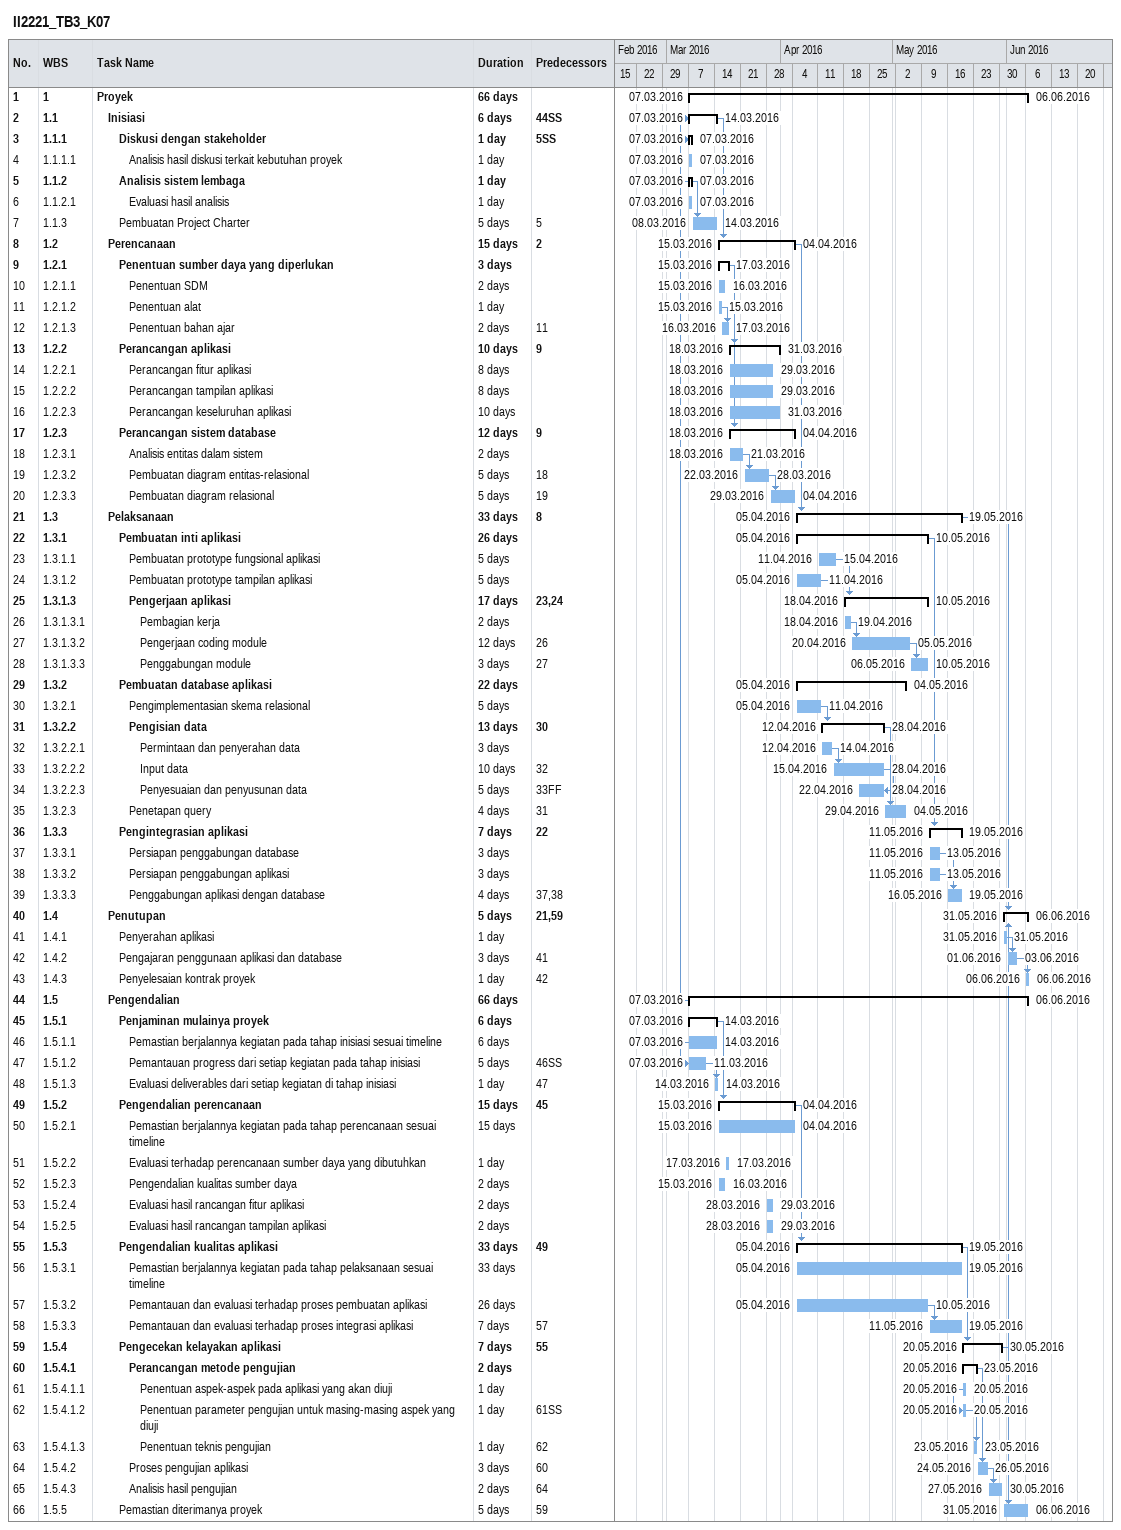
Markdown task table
II2221_TB3_K07

| ID | WBS | Task | Duration | Start | Finish | Predecessors |
|---|---|---|---|---|---|---|
| 1 | 1 | **Proyek** | 66d | 2016-03-07 | 2016-06-06 |  |
| 2 | 1.1 | **Inisiasi** | 6d | 2016-03-07 | 2016-03-14 | 44SS |
| 3 | 1.1.1 | **Diskusi dengan stakeholder** | 1d | 2016-03-07 | 2016-03-07 | 5SS |
| 4 | 1.1.1.1 | Analisis hasil diskusi terkait kebutuhan proyek | 1d | 2016-03-07 | 2016-03-07 |  |
| 5 | 1.1.2 | **Analisis sistem lembaga** | 1d | 2016-03-07 | 2016-03-07 |  |
| 6 | 1.1.2.1 | Evaluasi hasil analisis | 1d | 2016-03-07 | 2016-03-07 |  |
| 7 | 1.1.3 | Pembuatan Project Charter | 5d | 2016-03-08 | 2016-03-14 | 5 |
| 8 | 1.2 | **Perencanaan** | 15d | 2016-03-15 | 2016-04-04 | 2 |
| 9 | 1.2.1 | **Penentuan sumber daya yang diperlukan** | 3d | 2016-03-15 | 2016-03-17 |  |
| 10 | 1.2.1.1 | Penentuan SDM | 2d | 2016-03-15 | 2016-03-16 |  |
| 11 | 1.2.1.2 | Penentuan alat | 1d | 2016-03-15 | 2016-03-15 |  |
| 12 | 1.2.1.3 | Penentuan bahan ajar | 2d | 2016-03-16 | 2016-03-17 | 11 |
| 13 | 1.2.2 | **Perancangan aplikasi** | 10d | 2016-03-18 | 2016-03-31 | 9 |
| 14 | 1.2.2.1 | Perancangan fitur aplikasi | 8d | 2016-03-18 | 2016-03-29 |  |
| 15 | 1.2.2.2 | Perancangan tampilan aplikasi | 8d | 2016-03-18 | 2016-03-29 |  |
| 16 | 1.2.2.3 | Perancangan keseluruhan aplikasi | 10d | 2016-03-18 | 2016-03-31 |  |
| 17 | 1.2.3 | **Perancangan sistem database** | 12d | 2016-03-18 | 2016-04-04 | 9 |
| 18 | 1.2.3.1 | Analisis entitas dalam sistem | 2d | 2016-03-18 | 2016-03-21 |  |
| 19 | 1.2.3.2 | Pembuatan diagram entitas-relasional | 5d | 2016-03-22 | 2016-03-28 | 18 |
| 20 | 1.2.3.3 | Pembuatan diagram relasional | 5d | 2016-03-29 | 2016-04-04 | 19 |
| 21 | 1.3 | **Pelaksanaan** | 33d | 2016-04-05 | 2016-05-19 | 8 |
| 22 | 1.3.1 | **Pembuatan inti aplikasi** | 26d | 2016-04-05 | 2016-05-10 |  |
| 23 | 1.3.1.1 | Pembuatan prototype fungsional aplikasi | 5d | 2016-04-11 | 2016-04-15 |  |
| 24 | 1.3.1.2 | Pembuatan prototype tampilan aplikasi | 5d | 2016-04-05 | 2016-04-11 |  |
| 25 | 1.3.1.3 | **Pengerjaan aplikasi** | 17d | 2016-04-18 | 2016-05-10 | 23, 24 |
| 26 | 1.3.1.3.1 | Pembagian kerja | 2d | 2016-04-18 | 2016-04-19 |  |
| 27 | 1.3.1.3.2 | Pengerjaan coding module | 12d | 2016-04-20 | 2016-05-05 | 26 |
| 28 | 1.3.1.3.3 | Penggabungan module | 3d | 2016-05-06 | 2016-05-10 | 27 |
| 29 | 1.3.2 | **Pembuatan database aplikasi** | 22d | 2016-04-05 | 2016-05-04 |  |
| 30 | 1.3.2.1 | Pengimplementasian skema relasional | 5d | 2016-04-05 | 2016-04-11 |  |
| 31 | 1.3.2.2 | **Pengisian data** | 13d | 2016-04-12 | 2016-04-28 | 30 |
| 32 | 1.3.2.2.1 | Permintaan dan penyerahan data | 3d | 2016-04-12 | 2016-04-14 |  |
| 33 | 1.3.2.2.2 | Input data | 10d | 2016-04-15 | 2016-04-28 | 32 |
| 34 | 1.3.2.2.3 | Penyesuaian dan penyusunan data | 5d | 2016-04-22 | 2016-04-28 | 33FF |
| 35 | 1.3.2.3 | Penetapan query | 4d | 2016-04-29 | 2016-05-04 | 31 |
| 36 | 1.3.3 | **Pengintegrasian aplikasi** | 7d | 2016-05-11 | 2016-05-19 | 22 |
| 37 | 1.3.3.1 | Persiapan penggabungan database | 3d | 2016-05-11 | 2016-05-13 |  |
| 38 | 1.3.3.2 | Persiapan penggabungan aplikasi | 3d | 2016-05-11 | 2016-05-13 |  |
| 39 | 1.3.3.3 | Penggabungan aplikasi dengan database | 4d | 2016-05-16 | 2016-05-19 | 37, 38 |
| 40 | 1.4 | **Penutupan** | 5d | 2016-05-31 | 2016-06-06 | 21, 59 |
| 41 | 1.4.1 | Penyerahan aplikasi | 1d | 2016-05-31 | 2016-05-31 |  |
| 42 | 1.4.2 | Pengajaran penggunaan aplikasi dan database | 3d | 2016-06-01 | 2016-06-03 | 41 |
| 43 | 1.4.3 | Penyelesaian kontrak proyek | 1d | 2016-06-06 | 2016-06-06 | 42 |
| 44 | 1.5 | **Pengendalian** | 66d | 2016-03-07 | 2016-06-06 |  |
| 45 | 1.5.1 | **Penjaminan mulainya proyek** | 6d | 2016-03-07 | 2016-03-14 |  |
| 46 | 1.5.1.1 | Pemastian berjalannya kegiatan pada tahap inisiasi sesuai timeline | 6d | 2016-03-07 | 2016-03-14 |  |
| 47 | 1.5.1.2 | Pemantauan progress dari setiap kegiatan pada tahap inisiasi | 5d | 2016-03-07 | 2016-03-11 | 46SS |
| 48 | 1.5.1.3 | Evaluasi deliverables dari setiap kegiatan di tahap inisiasi | 1d | 2016-03-14 | 2016-03-14 | 47 |
| 49 | 1.5.2 | **Pengendalian perencanaan** | 15d | 2016-03-15 | 2016-04-04 | 45 |
| 50 | 1.5.2.1 | Pemastian berjalannya kegiatan pada tahap perencanaan sesuai timeline | 15d | 2016-03-15 | 2016-04-04 |  |
| 51 | 1.5.2.2 | Evaluasi terhadap perencanaan sumber daya yang dibutuhkan | 1d | 2016-03-17 | 2016-03-17 |  |
| 52 | 1.5.2.3 | Pengendalian kualitas sumber daya | 2d | 2016-03-15 | 2016-03-16 |  |
| 53 | 1.5.2.4 | Evaluasi hasil rancangan fitur aplikasi | 2d | 2016-03-28 | 2016-03-29 |  |
| 54 | 1.5.2.5 | Evaluasi hasil rancangan tampilan aplikasi | 2d | 2016-03-28 | 2016-03-29 |  |
| 55 | 1.5.3 | **Pengendalian kualitas aplikasi** | 33d | 2016-04-05 | 2016-05-19 | 49 |
| 56 | 1.5.3.1 | Pemastian berjalannya kegiatan pada tahap pelaksanaan sesuai timeline | 33d | 2016-04-05 | 2016-05-19 |  |
| 57 | 1.5.3.2 | Pemantauan dan evaluasi terhadap proses pembuatan aplikasi | 26d | 2016-04-05 | 2016-05-10 |  |
| 58 | 1.5.3.3 | Pemantauan dan evaluasi terhadap proses integrasi aplikasi | 7d | 2016-05-11 | 2016-05-19 | 57 |
| 59 | 1.5.4 | **Pengecekan kelayakan aplikasi** | 7d | 2016-05-20 | 2016-05-30 | 55 |
| 60 | 1.5.4.1 | **Perancangan metode pengujian** | 2d | 2016-05-20 | 2016-05-23 |  |
| 61 | 1.5.4.1.1 | Penentuan aspek-aspek pada aplikasi yang akan diuji | 1d | 2016-05-20 | 2016-05-20 |  |
| 62 | 1.5.4.1.2 | Penentuan parameter pengujian untuk masing-masing aspek yang diuji | 1d | 2016-05-20 | 2016-05-20 | 61SS |
| 63 | 1.5.4.1.3 | Penentuan teknis pengujian | 1d | 2016-05-23 | 2016-05-23 | 62 |
| 64 | 1.5.4.2 | Proses pengujian aplikasi | 3d | 2016-05-24 | 2016-05-26 | 60 |
| 65 | 1.5.4.3 | Analisis hasil pengujian | 2d | 2016-05-27 | 2016-05-30 | 64 |
| 66 | 1.5.5 | Pemastian diterimanya proyek | 5d | 2016-05-31 | 2016-06-06 | 59 |
